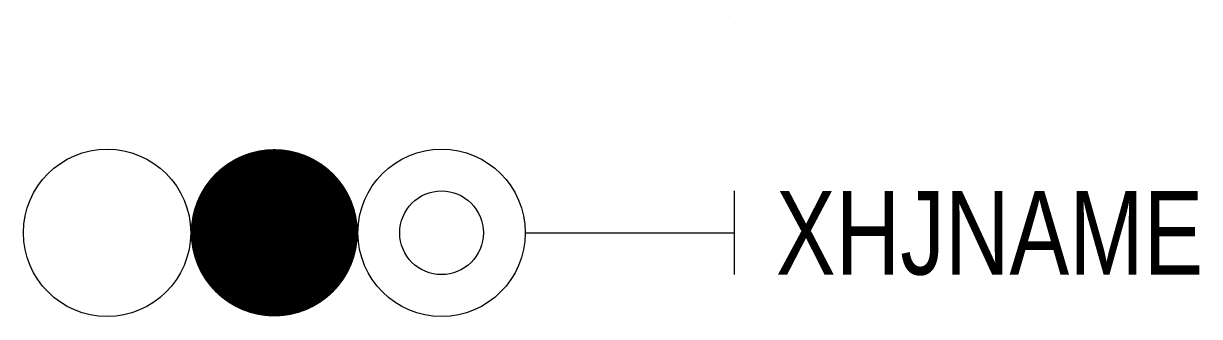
# Model space of a CAD drawing. Extents: x -17 to 11.1, y -7 to 0.
import ezdxf

# ---------------------------------------------------------------- set-up
doc = ezdxf.new("R2010")
doc.units = 0
doc.layers.get('0').update_dxf_attribs({"linetype": 'CONTINUOUS'})

msp = doc.modelspace()

# ---------------------------------------------------------------- linework, layer by layer
for p, q in [((0, 0.001), (0, -0.001)), ((0, -4), (0, -6)), ((-5, -5), (0, -5))]:
    msp.add_line(p, q)
at = {"color": 1, "const_width": 2}
msp.add_lwpolyline([(-12, -5, 1), (-10, -5, 1)], format="xyb", close=True, dxfattribs=at)
at = {"color": 3}
msp.add_circle((-15, -5), 2, dxfattribs=at)
for radius in [2, 1]:
    msp.add_circle((-7, -5), radius)

# ---------------------------------------------------------------- texts
at = {"width": 0.8}
msp.add_attdef('XHJNAME', (1, -6), 'S4', height=2, dxfattribs=at)

doc.saveas('drawing.dxf')
